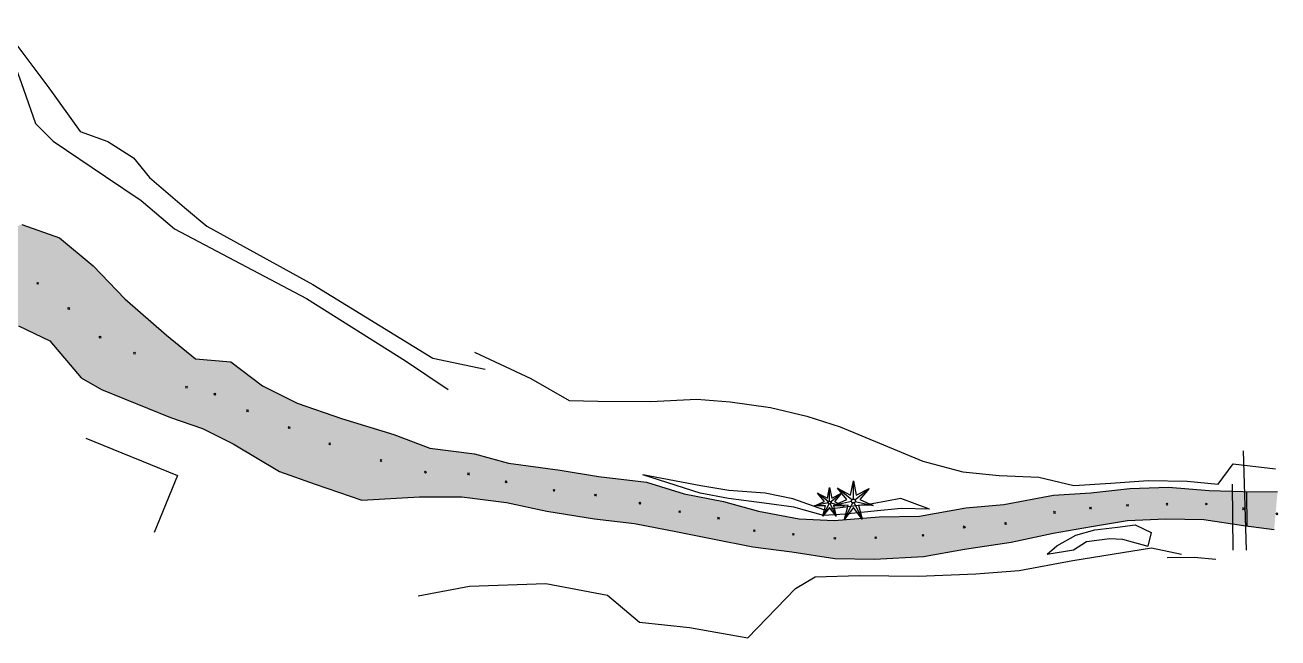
# Model space of a CAD drawing. Extents: x 62405 to 62842, y 108162 to 109685.
# Drawn here: x 62718.9 to 62842.4, y 108161.6 to 108222.1 of the extents above; entities that cross this region are included whole.
import ezdxf

# ---------------------------------------------------------------- set-up
doc = ezdxf.new("R2010")
doc.units = 0
doc.header["$LTSCALE"] = 0.999976
doc.header["$MEASUREMENT"] = 0
doc.linetypes.add('DISCONTINUOUS', pattern=[0.75, 0.5, -0.25])
for name, color, linetype in [('-GZ-Bord bois - Sapinière', 114, 'Continuous'), ('-GZ-Bord broussailles', 114, 'Continuous'), ('-GZ-Bord route', 7, 'Continuous'), ('-GZ-Clôture fil', 5, 'Continuous'), ('-GZ-Conifère', 82, 'Continuous'), ('-GZ-Divers', 201, 'Continuous'), ('-GZ-Mur', 30, 'Continuous'), ('-GZ-Point de niveau', 7, 'Continuous'), ('-GZ-Talus Bas', 56, 'Continuous'), ('-GZ-Talus Haut', 86, 'Continuous')]:
    doc.layers.add(name, color=color, linetype=linetype)

# ---------------------------------------------------------------- blocks, each defined once
blk = doc.blocks.new('t010')
at = {"color": 0}
for p, q in [((-0.02, 0.02), (-0.09, 0.09)), ((0, 0), (0, 0)), ((0.02, 0.02), (0.09, 0.09)), ((-0.02, -0.02), (-0.09, -0.09)), ((0.02, -0.02), (0.09, -0.09))]:
    blk.add_line(p, q, dxfattribs=at)
blk = doc.blocks.new('gv_tronc')
blk.add_line((0, 0), (0, 0))
blk.add_circle((0, 0), 0.5)
blk = doc.blocks.new('gv12')
for points in [[(-0.488, -0.11), (-0.16, 0.037), (-0.39, 0.313)], [(-0.39, 0.313), (-0.071, 0.148), (0.001, 0.5)], [(0.001, 0.5), (0.071, 0.147), (0.392, 0.311)], [(0.392, 0.311), (0.16, 0.036), (0.487, -0.112)], [(-0.218, -0.45), (-0.128, -0.102), (-0.488, -0.11)], [(0.216, -0.451), (0, -0.164), (-0.218, -0.45)], [(0.487, -0.112), (0.128, -0.102), (0.216, -0.451)]]:
    blk.add_lwpolyline(points)
at = {"linetype": 'DISCONTINUOUS'}
for points in [[(-0.036, 0.029), (-0.39, 0.313)], [(0, 0.047), (0.001, 0.5)], [(0.037, 0.029), (0.392, 0.311)], [(-0.046, -0.01), (-0.488, -0.11)], [(-0.02, -0.042), (-0.218, -0.45)], [(0.02, -0.042), (0.216, -0.451)], [(0.046, -0.01), (0.487, -0.112)]]:
    blk.add_lwpolyline(points, dxfattribs=at)
blk.add_circle((0, 0), 0.0467)

msp = doc.modelspace()

# ---------------------------------------------------------------- hatches: boundary and pattern name
at = {"layer": '-GZ-Bord route', "transparency": 33554483}
h = msp.add_hatch(color=256, dxfattribs=at)
h.dxf.hatch_style = 1
h.paths.add_polyline_path([(62690.385, 108199.736), (62691.472, 108199.958), (62695.059, 108200.515), (62698.742, 108200.556), (62701.727, 108200.447), (62704.934, 108199.929), (62708.102, 108199.923), (62711.12, 108199.595), (62712.558, 108200.227), (62718.576, 108202.384), (62722.3, 108201.059), (62725.597, 108198.304), (62728.734, 108195.032), (62732.848, 108191.469), (62735.679, 108189.139), (62739.176, 108188.848), (62742.295, 108186.459), (62745.732, 108184.756), (62750.094, 108183.24), (62755.236, 108181.663), (62758.802, 108180.313), (62763.212, 108179.765), (62766.546, 108178.832), (62771.635, 108178.143), (62775.419, 108177.515), (62780.15, 108176.966), (62783.864, 108175.822), (62787.739, 108175.068), (62791.192, 108174.106), (62795.209, 108173.353), (62798.648, 108173.183), (62803.083, 108173.536), (62807.067, 108173.602), (62811.613, 108174.435), (62815.365, 108174.753), (62820.279, 108175.696), (62823.935, 108175.918), (62827.8, 108176.322), (62831.592, 108176.478), (62835.627, 108176.155), (62838.978, 108176.046), (62842.353, 108176.003), (62842.018, 108172.308), (62839.009, 108172.701), (62835.071, 108173.274), (62831.343, 108173.334), (62827.565, 108173.171), (62824.004, 108172.592), (62820.222, 108171.942), (62816.108, 108171.044), (62811.486, 108170.345), (62807.44, 108169.622), (62802.632, 108169.379), (62798.701, 108169.427), (62794.473, 108170.095), (62790.624, 108170.593), (62786.661, 108171.377), (62783.214, 108172.054), (62778.969, 108172.885), (62775.018, 108173.348), (62770.339, 108174.09), (62766.348, 108174.963), (62761.952, 108175.526), (62757.773, 108175.528), (62752.079, 108175.197), (62747.478, 108176.765), (62743.973, 108178.001), (62739.394, 108180.73), (62736.377, 108182.242), (62733.232, 108183.333), (62726.416, 108186.115), (62724.441, 108187.252), (62721.341, 108190.908), (62718.256, 108192.383), (62715.27, 108194.341), (62711.416, 108195.218), (62709.857, 108195.993), (62707.734, 108196.355), (62704.541, 108197.069), (62701.2, 108197.508), (62698.86, 108197.424), (62695.025, 108197.157), (62692.162, 108196.329), (62690.846, 108196.092)])

# ---------------------------------------------------------------- linework, layer by layer
at = {"layer": '-GZ-Bord bois - Sapinière', "flags": 128}
msp.add_lwpolyline([(62757.629, 108165.758), (62762.71, 108166.7), (62770.243, 108166.98), (62776.294, 108165.829), (62779.444, 108163.137), (62784.381, 108162.613), (62790.147, 108161.595), (62794.826, 108166.476), (62796.765, 108167.625), (62801.156, 108167.765), (62806.937, 108167.691), (62812.617, 108167.914), (62816.89, 108168.245), (62822.174, 108169.239), (62829.931, 108170.499), (62832.892, 108169.871)], dxfattribs=at)
at = {"layer": '-GZ-Bord broussailles', "flags": 128}
msp.add_lwpolyline([(62763.2, 108189.774), (62768.749, 108187.205), (62772.518, 108185.011), (62775.36, 108184.958), (62780.541, 108184.907), (62785.12, 108185.151), (62788.406, 108184.885), (62792.364, 108184.331), (62795.945, 108183.483), (62799.253, 108182.408), (62807.374, 108179.033), (62811.345, 108177.998), (62814.901, 108177.61), (62818.813, 108177.46), (62822.275, 108176.627), (62825.908, 108176.848), (62829.603, 108177.115), (62833.454, 108177.048), (62836.484, 108176.78), (62837.977, 108178.777), (62842.145, 108178.278)], dxfattribs=at)
at = {"layer": '-GZ-Bord route', "flags": 128}
for points in [[(62718.576, 108202.384), (62722.3, 108201.059), (62725.597, 108198.304), (62728.734, 108195.032), (62732.848, 108191.469), (62735.679, 108189.139), (62739.176, 108188.848), (62742.295, 108186.459), (62745.732, 108184.756), (62750.094, 108183.24), (62755.236, 108181.663), (62758.802, 108180.313), (62763.212, 108179.765), (62766.546, 108178.832), (62771.635, 108178.143), (62775.419, 108177.515), (62780.15, 108176.966), (62783.864, 108175.822), (62787.739, 108175.068), (62791.192, 108174.106), (62795.209, 108173.353), (62798.648, 108173.183), (62803.083, 108173.536), (62807.067, 108173.602), (62811.613, 108174.435), (62815.365, 108174.753), (62820.279, 108175.696), (62823.935, 108175.918), (62827.8, 108176.322), (62831.592, 108176.478), (62835.627, 108176.155), (62838.978, 108176.046), (62842.353, 108176.003)], [(62718.256, 108192.383), (62721.341, 108190.908), (62724.441, 108187.252), (62726.416, 108186.115), (62733.232, 108183.333), (62736.377, 108182.242), (62739.394, 108180.73), (62743.973, 108178.001), (62747.478, 108176.765), (62752.079, 108175.197), (62757.773, 108175.528), (62761.952, 108175.526), (62766.348, 108174.963), (62770.339, 108174.09), (62775.018, 108173.348), (62778.969, 108172.885), (62783.214, 108172.054), (62786.661, 108171.377), (62790.624, 108170.593), (62794.473, 108170.095), (62798.701, 108169.427), (62802.632, 108169.379), (62807.44, 108169.622), (62811.486, 108170.345), (62816.108, 108171.044), (62820.222, 108171.942), (62824.004, 108172.592), (62827.565, 108173.171), (62831.343, 108173.334), (62835.071, 108173.274), (62839.009, 108172.701), (62842.018, 108172.308)]]:
    msp.add_lwpolyline(points, dxfattribs=at)
at = {"layer": '-GZ-Clôture fil', "flags": 128}
msp.add_lwpolyline([(62838.969, 108180.044), (62839.271, 108170.24)], dxfattribs=at)
at = {"layer": '-GZ-Divers', "flags": 128}
msp.add_lwpolyline([(62724.883, 108181.312), (62733.923, 108177.615), (62731.63, 108172.01)], dxfattribs=at)
at = {"layer": '-GZ-Mur', "flags": 128}
for points in [[(62837.967, 108170.25), (62837.924, 108176.751)], [(62839.291, 108175.957), (62839.327, 108172.619)]]:
    msp.add_lwpolyline(points, dxfattribs=at)
at = {"layer": '-GZ-Talus Bas', "flags": 128}
for points in [[(62707.488, 108203.624), (62704.936, 108206.628), (62703.839, 108208.308), (62704.521, 108208.96), (62707.252, 108211.423), (62713.997, 108216.908), (62717.348, 108219.548), (62718.515, 108216.396), (62719.907, 108212.354), (62721.67, 108210.585), (62726.817, 108207.103), (62730.349, 108204.758), (62733.631, 108201.946), (62746.62, 108195.084), (62756.405, 108188.937), (62760.612, 108186.106)], [(62808.049, 108174.311), (62805.259, 108174.365), (62802.595, 108174.087), (62799.719, 108173.792), (62797.591, 108173.667), (62794.664, 108174.492), (62791.738, 108174.887), (62788.245, 108175.337), (62785.43, 108175.873), (62779.782, 108177.67)], [(62819.637, 108169.871), (62820.582, 108170.694), (62822.454, 108171.736), (62824.348, 108172.274), (62826.575, 108172.509), (62828.328, 108172.77), (62829.903, 108171.995), (62829.554, 108170.665)]]:
    msp.add_lwpolyline(points, dxfattribs=at)
at = {"layer": '-GZ-Talus Haut', "flags": 128}
for points in [[(62707.488, 108203.624), (62705.471, 108205.19), (62703.239, 108207.255), (62701.682, 108209.155), (62703.277, 108210.517), (62704.938, 108212.074), (62706.317, 108213.393), (62713.466, 108219.04), (62716.598, 108222.054), (62721.224, 108215.845), (62724.333, 108211.554), (62727.041, 108210.554), (62729.59, 108208.947), (62731.144, 108207.01), (62734.6, 108204.063), (62736.814, 108202.206), (62747.272, 108196.476), (62759.079, 108189.198), (62764.234, 108188.108)], [(62808.049, 108174.311), (62805.233, 108175.367), (62802.386, 108174.811), (62799.504, 108174.46), (62797.634, 108174.223), (62794.586, 108175.323), (62791.84, 108175.876), (62788.273, 108176.151), (62785.489, 108176.597), (62779.782, 108177.67)], [(62819.637, 108169.871), (62822.25, 108170.29), (62823.532, 108171.118), (62825.833, 108171.417), (62827.073, 108171.325), (62829.554, 108170.665)], [(62831.471, 108169.538), (62834.12, 108169.552), (62836.274, 108169.365)]]:
    msp.add_lwpolyline(points, dxfattribs=at)

# ---------------------------------------------------------------- block references
at = {"layer": '-GZ-Conifère'}
for name, p, xscale, yscale in [('gv12', (62798.189, 108174.947, 279.694), 3, 3), ('gv12', (62800.541, 108175.104, 282.1), 4, 4), ('gv_tronc', (62798.189, 108174.947, 279.694), 0.3, 0.3), ('gv_tronc', (62800.541, 108175.104, 282.1), 0.4, 0.4)]:
    msp.add_blockref(name, p, dxfattribs=dict(at, xscale=xscale, yscale=yscale))
at = {"layer": '-GZ-Point de niveau'}
for p in [(62720.141, 108196.577, 279.417), (62723.206, 108194.088, 279.413), (62726.297, 108191.26, 279.424), (62729.681, 108189.69, 279.386), (62734.809, 108186.333, 279.322), (62737.594, 108185.648, 279.327), (62740.825, 108183.996, 279.337), (62744.932, 108182.34, 279.306), (62748.912, 108180.743, 279.259), (62753.971, 108179.097, 279.215), (62758.343, 108177.953, 279.217), (62762.6, 108177.788, 279.168), (62766.296, 108177.002, 279.131), (62771.033, 108176.162, 279.105), (62775.116, 108175.701, 279.126), (62779.508, 108174.887, 279.145), (62783.425, 108174.049, 279.15), (62820.373, 108173.974, 279.173), (62823.91, 108174.412, 279.245), (62827.563, 108174.675, 279.314), (62831.459, 108174.791, 279.45), (62835.334, 108174.806, 279.553), (62839, 108174.339, 279.727), (62842.303, 108173.834, 279.649), (62787.251, 108173.403, 279.131), (62811.466, 108172.53, 279.105), (62815.556, 108172.88, 279.148), (62790.787, 108172.175, 279.041), (62794.623, 108171.818, 279.08), (62798.717, 108171.428, 279.011), (62802.745, 108171.493, 278.997), (62807.411, 108171.717, 279.007)]:
    msp.add_blockref('t010', p, dxfattribs=at)

doc.saveas('drawing.dxf')
